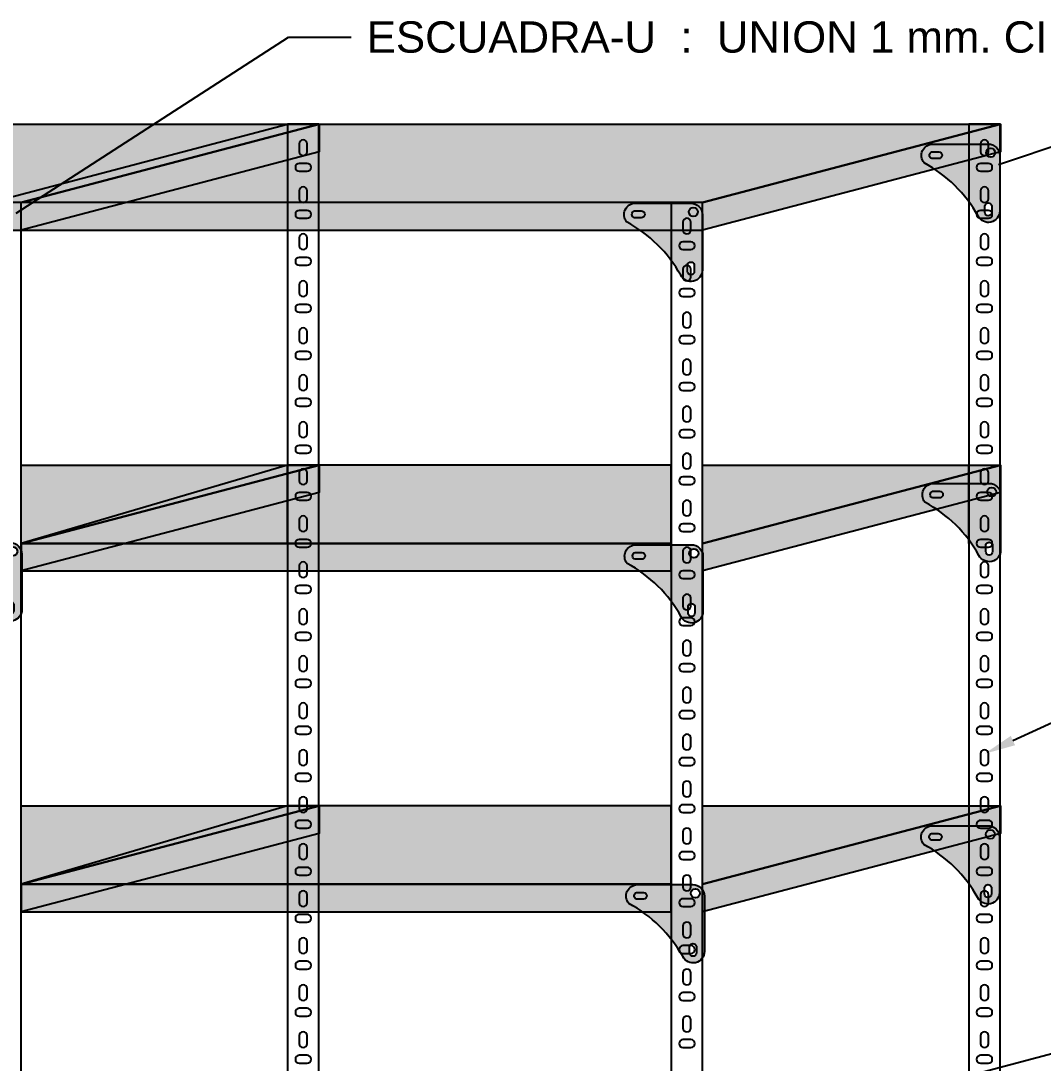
# Model space of a CAD drawing. Header units: millimetres. Extents: x 6614975 to 6624097, y 8742145 to 8746891.
# Drawn here: x 6615200.6 to 6615331.2, y 8746044.2 to 8746177.2 of the extents above; entities that cross this region are included whole.
import ezdxf
from ezdxf import colors
from ezdxf.entities.mleader import LeaderData, LeaderLine
from ezdxf.math import Vec2, Vec3

# ---------------------------------------------------------------- set-up
doc = ezdxf.new("R2010")
doc.units = ezdxf.units.MM
doc.styles.get("Standard").update_dxf_attribs({"font": 'arial.ttf'})

# ---------------------------------------------------------------- blocks, each defined once
blk = doc.blocks.new('UNION-R')
at = {"true_color": 0x939598}
h = blk.add_hatch(color=252, dxfattribs=at)
h.dxf.hatch_style = 1
h.paths.add_polyline_path([(-8.1, 0.43, 0.631348), (-9.24, -1.96, -0.142591), (-2.34, -8.76, 0.79062), (0.43, -8.11), (0.43, -1.03, 0.414), (-1.04, 0.43)])
h.paths.add_polyline_path([(-1.31, -0.68, -1), (-0.15, -0.68, -1)], flags=16)
h.paths.add_polyline_path([(-7.37, -1.43), (-8.24, -1.43, -0.736995), (-8.24, -0.56), (-7.37, -0.56, -1)], flags=16)
h.paths.add_polyline_path([(-0.6, -7.41), (-0.6, -8.28, -1), (-1.47, -8.28), (-1.47, -7.41, -0.736995)], flags=16)
at = {"true_color": 0xffffff}
h = blk.add_hatch(color=7, dxfattribs=at)
h.dxf.hatch_style = 1
h.paths.add_polyline_path([(-8.1, 0.43, 0.631348), (-9.24, -1.96, -0.142591), (-2.34, -8.76, 0.79062), (0.43, -8.11), (0.43, -1.03, 0.414), (-1.04, 0.43)])
h.paths.add_polyline_path([(-7.37, -1.43), (-8.24, -1.43, -0.736995), (-8.24, -0.56), (-7.37, -0.56, -1)], flags=16)
h.paths.add_polyline_path([(-0.15, -0.68, -1), (-1.31, -0.68, -1)], flags=16)
h.paths.add_polyline_path([(-0.6, -7.41), (-0.6, -8.28, -1), (-1.47, -8.28), (-1.47, -7.41, -0.736995)], flags=16)
for points in [[(0.43, -8.11, -0.79062), (-2.34, -8.76, 0.142591), (-9.24, -1.96, -0.631348), (-8.1, 0.43), (-1.04, 0.43, -0.414214), (0.43, -1.04), (0.43, -8.11)], [(-7.37, -0.56, -1), (-7.37, -1.43), (-8.24, -1.43, -0.736995), (-8.24, -0.56), (-7.37, -0.56)], [(-0.6, -8.28, -1), (-1.47, -8.28), (-1.47, -7.41, -0.736995), (-0.6, -7.41), (-0.6, -8.28)]]:
    blk.add_lwpolyline(points, format="xyb")
blk.add_circle((-0.73, -0.68), 0.581)

msp = doc.modelspace()

# ---------------------------------------------------------------- hatches: boundary and pattern name
h = msp.add_hatch(color=8)
h.dxf.hatch_style = 1
h.paths.add_polyline_path([(6615200.66, 8746154.02), (6615238.712, 8746164.02), (6615151.66, 8746164.02), (6615147.66, 8746164.02), (6615109.66, 8746154.02)])
h = msp.add_hatch(color=8)
h.dxf.hatch_style = 1
h.paths.add_polyline_path([(6615287.66, 8746154.02), (6615325.712, 8746164.02), (6615238.66, 8746164.02), (6615234.66, 8746164.02), (6615196.66, 8746154.02)])
h = msp.add_hatch(color=8)
h.dxf.hatch_style = 1
h.paths.add_polyline_path([(6615238.712, 8746160.52), (6615238.712, 8746164.02), (6615200.66, 8746154.02), (6615200.66, 8746150.52)])
h = msp.add_hatch(color=8)
h.dxf.hatch_style = 1
h.paths.add_polyline_path([(6615325.712, 8746160.52), (6615325.712, 8746164.02), (6615287.66, 8746154.02), (6615287.66, 8746150.52)])
h = msp.add_hatch(color=8)
h.dxf.hatch_style = 1
h.paths.add_polyline_path([(6615109.66, 8746154.02), (6615109.66, 8746150.52), (6615200.66, 8746150.52), (6615200.66, 8746154.02)])
h = msp.add_hatch(color=8)
h.dxf.hatch_style = 1
h.paths.add_polyline_path([(6615196.66, 8746154.02), (6615196.66, 8746150.52), (6615287.66, 8746150.52), (6615287.66, 8746154.02)])
h = msp.add_hatch(color=8)
h.dxf.hatch_style = 1
h.paths.add_polyline_path([(6615238.712, 8746117.02), (6615238.712, 8746120.52), (6615200.66, 8746110.52), (6615200.66, 8746107.02)])
h = msp.add_hatch(color=8)
h.dxf.hatch_style = 1
h.paths.add_polyline_path([(6615238.712, 8746120.52), (6615200.66, 8746120.52), (6615200.66, 8746110.52)])
h = msp.add_hatch(color=8)
h.dxf.hatch_style = 1
h.paths.add_polyline_path([(6615234.66, 8746120.52), (6615200.66, 8746110.52), (6615283.66, 8746110.52), (6615283.66, 8746120.52)])
h = msp.add_hatch(color=8)
h.dxf.hatch_style = 1
h.paths.add_polyline_path([(6615325.712, 8746117.02), (6615325.712, 8746120.52), (6615287.66, 8746110.52), (6615287.66, 8746107.02)])
h = msp.add_hatch(color=8)
h.dxf.hatch_style = 1
h.paths.add_polyline_path([(6615325.712, 8746120.52), (6615287.66, 8746120.52), (6615287.66, 8746110.52)])
h = msp.add_hatch(color=8)
h.dxf.hatch_style = 1
h.paths.add_polyline_path([(6615283.66, 8746107.02), (6615283.66, 8746110.52), (6615200.66, 8746110.52), (6615200.66, 8746107.02)])
h = msp.add_hatch(color=8)
h.dxf.hatch_style = 1
h.paths.add_polyline_path([(6615238.712, 8746073.493), (6615238.712, 8746076.993), (6615200.66, 8746066.993), (6615200.66, 8746063.493)])
h = msp.add_hatch(color=8)
h.dxf.hatch_style = 1
h.paths.add_polyline_path([(6615238.712, 8746076.993), (6615200.66, 8746076.993), (6615200.66, 8746066.993)])
h = msp.add_hatch(color=8)
h.dxf.hatch_style = 1
h.paths.add_polyline_path([(6615234.66, 8746076.993), (6615200.66, 8746066.993), (6615283.66, 8746066.993), (6615283.66, 8746076.993)])
h = msp.add_hatch(color=8)
h.dxf.hatch_style = 1
h.paths.add_polyline_path([(6615325.712, 8746073.493), (6615325.712, 8746076.993), (6615287.66, 8746066.993), (6615287.66, 8746063.493)])
h = msp.add_hatch(color=8)
h.dxf.hatch_style = 1
h.paths.add_polyline_path([(6615325.712, 8746076.993), (6615287.66, 8746076.993), (6615287.66, 8746066.993)])
h = msp.add_hatch(color=8)
h.dxf.hatch_style = 1
h.paths.add_polyline_path([(6615283.66, 8746063.493), (6615283.66, 8746066.993), (6615200.66, 8746066.993), (6615200.66, 8746063.493)])

# ---------------------------------------------------------------- linework, layer by layer
for p, q in [((6615234.66, 8746164.02), (6615238.66, 8746164.02)), ((6615321.66, 8746164.02), (6615325.66, 8746164.02)), ((6615234.66, 8746110.52), (6615234.66, 8746120.52)), ((6615321.66, 8746110.52), (6615321.66, 8746120.52))]:
    msp.add_line(p, q)
for points in [[(6615238.712, 8746164.02), (6615200.66, 8746154.02), (6615109.66, 8746154.02), (6615147.66, 8746164.02), (6615151.66, 8746164.02), (6615242.712, 8746164.02)], [(6615325.712, 8746164.02), (6615287.66, 8746154.02), (6615196.66, 8746154.02), (6615234.66, 8746164.02), (6615238.66, 8746164.02), (6615325.712, 8746164.02)], [(6615234.66, 8746120.52), (6615200.66, 8746110.52), (6615283.66, 8746110.52), (6615283.66, 8746120.52), (6615234.66, 8746120.52)], [(6615234.66, 8746076.993), (6615200.66, 8746066.993), (6615283.66, 8746066.993), (6615283.66, 8746076.993), (6615234.66, 8746076.993)]]:
    msp.add_lwpolyline(points)
for points in [[(6615200.66, 8746154.02), (6615238.712, 8746164.02), (6615238.712, 8746160.52), (6615200.66, 8746150.52)], [(6615234.66, 8745964.02), (6615238.66, 8745964.02), (6615238.66, 8746164.02), (6615234.66, 8746164.02)], [(6615287.66, 8746154.02), (6615325.712, 8746164.02), (6615325.712, 8746160.52), (6615287.66, 8746150.52)], [(6615321.66, 8745964.02), (6615325.66, 8745964.02), (6615325.66, 8746164.02), (6615321.66, 8746164.02)], [(6615109.66, 8746150.52), (6615200.66, 8746150.52), (6615200.66, 8746154.02), (6615109.66, 8746154.02)], [(6615196.66, 8745954.02), (6615200.66, 8745954.02), (6615200.66, 8746154.02), (6615196.66, 8746154.02)], [(6615196.66, 8745954.02), (6615200.66, 8745954.02), (6615200.66, 8746154.02), (6615196.66, 8746154.02)], [(6615196.66, 8746150.52), (6615287.66, 8746150.52), (6615287.66, 8746154.02), (6615196.66, 8746154.02)], [(6615283.66, 8745954.02), (6615287.66, 8745954.02), (6615287.66, 8746154.02), (6615283.66, 8746154.02)], [(6615283.66, 8745954.02), (6615287.66, 8745954.02), (6615287.66, 8746154.02), (6615283.66, 8746154.02)], [(6615200.66, 8746110.52), (6615238.712, 8746120.52), (6615238.712, 8746117.02), (6615200.66, 8746107.02)], [(6615200.66, 8746120.52), (6615238.712, 8746120.52), (6615200.66, 8746110.52)], [(6615287.66, 8746110.52), (6615325.712, 8746120.52), (6615325.712, 8746117.02), (6615287.66, 8746107.02)], [(6615287.66, 8746120.52), (6615325.712, 8746120.52), (6615287.66, 8746110.52)], [(6615200.66, 8746107.02), (6615283.66, 8746107.02), (6615283.66, 8746110.52), (6615200.66, 8746110.52)], [(6615200.66, 8746066.993), (6615238.712, 8746076.993), (6615238.712, 8746073.493), (6615200.66, 8746063.493)], [(6615200.66, 8746076.993), (6615238.712, 8746076.993), (6615200.66, 8746066.993)], [(6615287.66, 8746066.993), (6615325.712, 8746076.993), (6615325.712, 8746073.493), (6615287.66, 8746063.493)], [(6615287.66, 8746076.993), (6615325.712, 8746076.993), (6615287.66, 8746066.993)], [(6615200.66, 8746063.493), (6615283.66, 8746063.493), (6615283.66, 8746066.993), (6615200.66, 8746066.993)]]:
    msp.add_lwpolyline(points, close=True)
for points in [[(6615236.16, 8746160.52, 1), (6615237.16, 8746160.52), (6615237.16, 8746161.52, 1), (6615236.16, 8746161.52)], [(6615323.16, 8746160.52, 1), (6615324.16, 8746160.52), (6615324.16, 8746161.52, 1), (6615323.16, 8746161.52)], [(6615236.16, 8746159.02, 1), (6615236.16, 8746158.02), (6615237.16, 8746158.02, 1), (6615237.16, 8746159.02)], [(6615323.16, 8746159.02, 1), (6615323.16, 8746158.02), (6615324.16, 8746158.02, 1), (6615324.16, 8746159.02)], [(6615236.16, 8746154.52, 1), (6615237.16, 8746154.52), (6615237.16, 8746155.52, 1), (6615236.16, 8746155.52)], [(6615323.16, 8746154.52, 1), (6615324.16, 8746154.52), (6615324.16, 8746155.52, 1), (6615323.16, 8746155.52)], [(6615236.16, 8746153.02, 1), (6615236.16, 8746152.02), (6615237.16, 8746152.02, 1), (6615237.16, 8746153.02)], [(6615323.16, 8746153.02, 1), (6615323.16, 8746152.02), (6615324.16, 8746152.02, 1), (6615324.16, 8746153.02)], [(6615285.16, 8746150.52, 1), (6615286.16, 8746150.52), (6615286.16, 8746151.52, 1), (6615285.16, 8746151.52)], [(6615285.16, 8746150.52, 1), (6615286.16, 8746150.52), (6615286.16, 8746151.52, 1), (6615285.16, 8746151.52)], [(6615236.16, 8746148.52, 1), (6615237.16, 8746148.52), (6615237.16, 8746149.52, 1), (6615236.16, 8746149.52)], [(6615323.16, 8746148.52, 1), (6615324.16, 8746148.52), (6615324.16, 8746149.52, 1), (6615323.16, 8746149.52)], [(6615285.16, 8746149.02, 1), (6615285.16, 8746148.02), (6615286.16, 8746148.02, 1), (6615286.16, 8746149.02)], [(6615285.16, 8746149.02, 1), (6615285.16, 8746148.02), (6615286.16, 8746148.02, 1), (6615286.16, 8746149.02)], [(6615236.16, 8746147.02, 1), (6615236.16, 8746146.02), (6615237.16, 8746146.02, 1), (6615237.16, 8746147.02)], [(6615285.16, 8746144.52, 1), (6615286.16, 8746144.52), (6615286.16, 8746145.52, 1), (6615285.16, 8746145.52)], [(6615285.16, 8746144.52, 1), (6615286.16, 8746144.52), (6615286.16, 8746145.52, 1), (6615285.16, 8746145.52)], [(6615323.16, 8746147.02, 1), (6615323.16, 8746146.02), (6615324.16, 8746146.02, 1), (6615324.16, 8746147.02)], [(6615236.16, 8746142.52, 1), (6615237.16, 8746142.52), (6615237.16, 8746143.52, 1), (6615236.16, 8746143.52)], [(6615323.16, 8746142.52, 1), (6615324.16, 8746142.52), (6615324.16, 8746143.52, 1), (6615323.16, 8746143.52)], [(6615285.16, 8746143.02, 1), (6615285.16, 8746142.02), (6615286.16, 8746142.02, 1), (6615286.16, 8746143.02)], [(6615285.16, 8746143.02, 1), (6615285.16, 8746142.02), (6615286.16, 8746142.02, 1), (6615286.16, 8746143.02)], [(6615236.16, 8746141.02, 1), (6615236.16, 8746140.02), (6615237.16, 8746140.02, 1), (6615237.16, 8746141.02)], [(6615323.16, 8746141.02, 1), (6615323.16, 8746140.02), (6615324.16, 8746140.02, 1), (6615324.16, 8746141.02)], [(6615285.16, 8746138.52, 1), (6615286.16, 8746138.52), (6615286.16, 8746139.52, 1), (6615285.16, 8746139.52)], [(6615285.16, 8746138.52, 1), (6615286.16, 8746138.52), (6615286.16, 8746139.52, 1), (6615285.16, 8746139.52)], [(6615236.16, 8746136.52, 1), (6615237.16, 8746136.52), (6615237.16, 8746137.52, 1), (6615236.16, 8746137.52)], [(6615285.16, 8746137.02, 1), (6615285.16, 8746136.02), (6615286.16, 8746136.02, 1), (6615286.16, 8746137.02)], [(6615285.16, 8746137.02, 1), (6615285.16, 8746136.02), (6615286.16, 8746136.02, 1), (6615286.16, 8746137.02)], [(6615323.16, 8746136.52, 1), (6615324.16, 8746136.52), (6615324.16, 8746137.52, 1), (6615323.16, 8746137.52)], [(6615236.16, 8746135.02, 1), (6615236.16, 8746134.02), (6615237.16, 8746134.02, 1), (6615237.16, 8746135.02)], [(6615323.16, 8746135.02, 1), (6615323.16, 8746134.02), (6615324.16, 8746134.02, 1), (6615324.16, 8746135.02)], [(6615285.16, 8746132.52, 1), (6615286.16, 8746132.52), (6615286.16, 8746133.52, 1), (6615285.16, 8746133.52)], [(6615285.16, 8746132.52, 1), (6615286.16, 8746132.52), (6615286.16, 8746133.52, 1), (6615285.16, 8746133.52)], [(6615236.16, 8746130.52, 1), (6615237.16, 8746130.52), (6615237.16, 8746131.52, 1), (6615236.16, 8746131.52)], [(6615323.16, 8746130.52, 1), (6615324.16, 8746130.52), (6615324.16, 8746131.52, 1), (6615323.16, 8746131.52)], [(6615285.16, 8746131.02, 1), (6615285.16, 8746130.02), (6615286.16, 8746130.02, 1), (6615286.16, 8746131.02)], [(6615285.16, 8746131.02, 1), (6615285.16, 8746130.02), (6615286.16, 8746130.02, 1), (6615286.16, 8746131.02)], [(6615236.16, 8746129.02, 1), (6615236.16, 8746128.02), (6615237.16, 8746128.02, 1), (6615237.16, 8746129.02)], [(6615323.16, 8746129.02, 1), (6615323.16, 8746128.02), (6615324.16, 8746128.02, 1), (6615324.16, 8746129.02)], [(6615285.16, 8746126.52, 1), (6615286.16, 8746126.52), (6615286.16, 8746127.52, 1), (6615285.16, 8746127.52)], [(6615285.16, 8746126.52, 1), (6615286.16, 8746126.52), (6615286.16, 8746127.52, 1), (6615285.16, 8746127.52)], [(6615236.16, 8746124.52, 1), (6615237.16, 8746124.52), (6615237.16, 8746125.52, 1), (6615236.16, 8746125.52)], [(6615285.16, 8746125.02, 1), (6615285.16, 8746124.02), (6615286.16, 8746124.02, 1), (6615286.16, 8746125.02)], [(6615285.16, 8746125.02, 1), (6615285.16, 8746124.02), (6615286.16, 8746124.02, 1), (6615286.16, 8746125.02)], [(6615323.16, 8746124.52, 1), (6615324.16, 8746124.52), (6615324.16, 8746125.52, 1), (6615323.16, 8746125.52)], [(6615236.16, 8746123.02, 1), (6615236.16, 8746122.02), (6615237.16, 8746122.02, 1), (6615237.16, 8746123.02)], [(6615323.16, 8746123.02, 1), (6615323.16, 8746122.02), (6615324.16, 8746122.02, 1), (6615324.16, 8746123.02)], [(6615285.16, 8746120.52, 1), (6615286.16, 8746120.52), (6615286.16, 8746121.52, 1), (6615285.16, 8746121.52)], [(6615285.16, 8746120.52, 1), (6615286.16, 8746120.52), (6615286.16, 8746121.52, 1), (6615285.16, 8746121.52)], [(6615236.16, 8746118.52, 1), (6615237.16, 8746118.52), (6615237.16, 8746119.52, 1), (6615236.16, 8746119.52)], [(6615323.16, 8746118.52, 1), (6615324.16, 8746118.52), (6615324.16, 8746119.52, 1), (6615323.16, 8746119.52)], [(6615285.16, 8746119.02, 1), (6615285.16, 8746118.02), (6615286.16, 8746118.02, 1), (6615286.16, 8746119.02)], [(6615285.16, 8746119.02, 1), (6615285.16, 8746118.02), (6615286.16, 8746118.02, 1), (6615286.16, 8746119.02)], [(6615236.16, 8746117.02, 1), (6615236.16, 8746116.02), (6615237.16, 8746116.02, 1), (6615237.16, 8746117.02)], [(6615323.16, 8746117.02, 1), (6615323.16, 8746116.02), (6615324.16, 8746116.02, 1), (6615324.16, 8746117.02)], [(6615285.16, 8746114.52, 1), (6615286.16, 8746114.52), (6615286.16, 8746115.52, 1), (6615285.16, 8746115.52)], [(6615285.16, 8746114.52, 1), (6615286.16, 8746114.52), (6615286.16, 8746115.52, 1), (6615285.16, 8746115.52)], [(6615236.16, 8746112.52, 1), (6615237.16, 8746112.52), (6615237.16, 8746113.52, 1), (6615236.16, 8746113.52)], [(6615285.16, 8746113.02, 1), (6615285.16, 8746112.02), (6615286.16, 8746112.02, 1), (6615286.16, 8746113.02)], [(6615285.16, 8746113.02, 1), (6615285.16, 8746112.02), (6615286.16, 8746112.02, 1), (6615286.16, 8746113.02)], [(6615323.16, 8746112.52, 1), (6615324.16, 8746112.52), (6615324.16, 8746113.52, 1), (6615323.16, 8746113.52)], [(6615236.16, 8746111.02, 1), (6615236.16, 8746110.02), (6615237.16, 8746110.02, 1), (6615237.16, 8746111.02)], [(6615323.16, 8746111.02, 1), (6615323.16, 8746110.02), (6615324.16, 8746110.02, 1), (6615324.16, 8746111.02)], [(6615285.16, 8746108.52, 1), (6615286.16, 8746108.52), (6615286.16, 8746109.52, 1), (6615285.16, 8746109.52)], [(6615285.16, 8746108.52, 1), (6615286.16, 8746108.52), (6615286.16, 8746109.52, 1), (6615285.16, 8746109.52)], [(6615236.16, 8746106.655, 1), (6615237.16, 8746106.655), (6615237.16, 8746107.655, 1), (6615236.16, 8746107.655)], [(6615323.16, 8746106.655, 1), (6615324.16, 8746106.655), (6615324.16, 8746107.655, 1), (6615323.16, 8746107.655)], [(6615285.16, 8746107.02, 1), (6615285.16, 8746106.02), (6615286.16, 8746106.02, 1), (6615286.16, 8746107.02)], [(6615285.16, 8746107.02, 1), (6615285.16, 8746106.02), (6615286.16, 8746106.02, 1), (6615286.16, 8746107.02)], [(6615236.16, 8746105.155, 1), (6615236.16, 8746104.155), (6615237.16, 8746104.155, 1), (6615237.16, 8746105.155)], [(6615323.16, 8746105.155, 1), (6615323.16, 8746104.155), (6615324.16, 8746104.155, 1), (6615324.16, 8746105.155)], [(6615285.16, 8746102.52, 1), (6615286.16, 8746102.52), (6615286.16, 8746103.52, 1), (6615285.16, 8746103.52)], [(6615285.16, 8746102.52, 1), (6615286.16, 8746102.52), (6615286.16, 8746103.52, 1), (6615285.16, 8746103.52)], [(6615236.16, 8746100.655, 1), (6615237.16, 8746100.655), (6615237.16, 8746101.655, 1), (6615236.16, 8746101.655)], [(6615323.16, 8746100.655, 1), (6615324.16, 8746100.655), (6615324.16, 8746101.655, 1), (6615323.16, 8746101.655)], [(6615285.16, 8746101.02, 1), (6615285.16, 8746100.02), (6615286.16, 8746100.02, 1), (6615286.16, 8746101.02)], [(6615285.16, 8746101.02, 1), (6615285.16, 8746100.02), (6615286.16, 8746100.02, 1), (6615286.16, 8746101.02)], [(6615236.16, 8746099.155, 1), (6615236.16, 8746098.155), (6615237.16, 8746098.155, 1), (6615237.16, 8746099.155)], [(6615285.16, 8746096.655, 1), (6615286.16, 8746096.655), (6615286.16, 8746097.655, 1), (6615285.16, 8746097.655)], [(6615285.16, 8746096.655, 1), (6615286.16, 8746096.655), (6615286.16, 8746097.655, 1), (6615285.16, 8746097.655)], [(6615323.16, 8746099.155, 1), (6615323.16, 8746098.155), (6615324.16, 8746098.155, 1), (6615324.16, 8746099.155)], [(6615236.16, 8746094.655, 1), (6615237.16, 8746094.655), (6615237.16, 8746095.655, 1), (6615236.16, 8746095.655)], [(6615323.16, 8746094.655, 1), (6615324.16, 8746094.655), (6615324.16, 8746095.655, 1), (6615323.16, 8746095.655)], [(6615285.16, 8746095.155, 1), (6615285.16, 8746094.155), (6615286.16, 8746094.155, 1), (6615286.16, 8746095.155)], [(6615285.16, 8746095.155, 1), (6615285.16, 8746094.155), (6615286.16, 8746094.155, 1), (6615286.16, 8746095.155)], [(6615236.16, 8746093.155, 1), (6615236.16, 8746092.155), (6615237.16, 8746092.155, 1), (6615237.16, 8746093.155)], [(6615323.16, 8746093.155, 1), (6615323.16, 8746092.155), (6615324.16, 8746092.155, 1), (6615324.16, 8746093.155)], [(6615285.16, 8746090.655, 1), (6615286.16, 8746090.655), (6615286.16, 8746091.655, 1), (6615285.16, 8746091.655)], [(6615285.16, 8746090.655, 1), (6615286.16, 8746090.655), (6615286.16, 8746091.655, 1), (6615285.16, 8746091.655)], [(6615236.16, 8746088.655, 1), (6615237.16, 8746088.655), (6615237.16, 8746089.655, 1), (6615236.16, 8746089.655)], [(6615323.16, 8746088.655, 1), (6615324.16, 8746088.655), (6615324.16, 8746089.655, 1), (6615323.16, 8746089.655)], [(6615285.16, 8746089.155, 1), (6615285.16, 8746088.155), (6615286.16, 8746088.155, 1), (6615286.16, 8746089.155)], [(6615285.16, 8746089.155, 1), (6615285.16, 8746088.155), (6615286.16, 8746088.155, 1), (6615286.16, 8746089.155)], [(6615236.16, 8746087.155, 1), (6615236.16, 8746086.155), (6615237.16, 8746086.155, 1), (6615237.16, 8746087.155)], [(6615285.16, 8746084.655, 1), (6615286.16, 8746084.655), (6615286.16, 8746085.655, 1), (6615285.16, 8746085.655)], [(6615285.16, 8746084.655, 1), (6615286.16, 8746084.655), (6615286.16, 8746085.655, 1), (6615285.16, 8746085.655)], [(6615323.16, 8746087.155, 1), (6615323.16, 8746086.155), (6615324.16, 8746086.155, 1), (6615324.16, 8746087.155)], [(6615236.16, 8746082.655, 1), (6615237.16, 8746082.655), (6615237.16, 8746083.655, 1), (6615236.16, 8746083.655)], [(6615323.16, 8746082.655, 1), (6615324.16, 8746082.655), (6615324.16, 8746083.655, 1), (6615323.16, 8746083.655)], [(6615285.16, 8746083.155, 1), (6615285.16, 8746082.155), (6615286.16, 8746082.155, 1), (6615286.16, 8746083.155)], [(6615285.16, 8746083.155, 1), (6615285.16, 8746082.155), (6615286.16, 8746082.155, 1), (6615286.16, 8746083.155)], [(6615236.16, 8746081.155, 1), (6615236.16, 8746080.155), (6615237.16, 8746080.155, 1), (6615237.16, 8746081.155)], [(6615323.16, 8746081.155, 1), (6615323.16, 8746080.155), (6615324.16, 8746080.155, 1), (6615324.16, 8746081.155)], [(6615285.16, 8746078.655, 1), (6615286.16, 8746078.655), (6615286.16, 8746079.655, 1), (6615285.16, 8746079.655)], [(6615285.16, 8746078.655, 1), (6615286.16, 8746078.655), (6615286.16, 8746079.655, 1), (6615285.16, 8746079.655)], [(6615236.16, 8746076.655, 1), (6615237.16, 8746076.655), (6615237.16, 8746077.655, 1), (6615236.16, 8746077.655)], [(6615323.16, 8746076.655, 1), (6615324.16, 8746076.655), (6615324.16, 8746077.655, 1), (6615323.16, 8746077.655)], [(6615285.16, 8746077.155, 1), (6615285.16, 8746076.155), (6615286.16, 8746076.155, 1), (6615286.16, 8746077.155)], [(6615285.16, 8746077.155, 1), (6615285.16, 8746076.155), (6615286.16, 8746076.155, 1), (6615286.16, 8746077.155)], [(6615236.16, 8746075.155, 1), (6615236.16, 8746074.155), (6615237.16, 8746074.155, 1), (6615237.16, 8746075.155)], [(6615285.16, 8746072.655, 1), (6615286.16, 8746072.655), (6615286.16, 8746073.655, 1), (6615285.16, 8746073.655)], [(6615285.16, 8746072.655, 1), (6615286.16, 8746072.655), (6615286.16, 8746073.655, 1), (6615285.16, 8746073.655)], [(6615323.16, 8746075.155, 1), (6615323.16, 8746074.155), (6615324.16, 8746074.155, 1), (6615324.16, 8746075.155)], [(6615236.16, 8746070.655, 1), (6615237.16, 8746070.655), (6615237.16, 8746071.655, 1), (6615236.16, 8746071.655)], [(6615323.16, 8746070.655, 1), (6615324.16, 8746070.655), (6615324.16, 8746071.655, 1), (6615323.16, 8746071.655)], [(6615285.16, 8746071.155, 1), (6615285.16, 8746070.155), (6615286.16, 8746070.155, 1), (6615286.16, 8746071.155)], [(6615285.16, 8746071.155, 1), (6615285.16, 8746070.155), (6615286.16, 8746070.155, 1), (6615286.16, 8746071.155)], [(6615236.16, 8746069.155, 1), (6615236.16, 8746068.155), (6615237.16, 8746068.155, 1), (6615237.16, 8746069.155)], [(6615323.16, 8746069.155, 1), (6615323.16, 8746068.155), (6615324.16, 8746068.155, 1), (6615324.16, 8746069.155)], [(6615285.16, 8746066.655, 1), (6615286.16, 8746066.655), (6615286.16, 8746067.655, 1), (6615285.16, 8746067.655)], [(6615285.16, 8746066.655, 1), (6615286.16, 8746066.655), (6615286.16, 8746067.655, 1), (6615285.16, 8746067.655)], [(6615236.16, 8746064.655, 1), (6615237.16, 8746064.655), (6615237.16, 8746065.655, 1), (6615236.16, 8746065.655)], [(6615285.16, 8746065.155, 1), (6615285.16, 8746064.155), (6615286.16, 8746064.155, 1), (6615286.16, 8746065.155)], [(6615285.16, 8746065.155, 1), (6615285.16, 8746064.155), (6615286.16, 8746064.155, 1), (6615286.16, 8746065.155)], [(6615323.16, 8746064.655, 1), (6615324.16, 8746064.655), (6615324.16, 8746065.655, 1), (6615323.16, 8746065.655)], [(6615236.16, 8746063.155, 1), (6615236.16, 8746062.155), (6615237.16, 8746062.155, 1), (6615237.16, 8746063.155)], [(6615323.16, 8746063.155, 1), (6615323.16, 8746062.155), (6615324.16, 8746062.155, 1), (6615324.16, 8746063.155)], [(6615285.16, 8746060.655, 1), (6615286.16, 8746060.655), (6615286.16, 8746061.655, 1), (6615285.16, 8746061.655)], [(6615285.16, 8746060.655, 1), (6615286.16, 8746060.655), (6615286.16, 8746061.655, 1), (6615285.16, 8746061.655)], [(6615236.16, 8746058.655, 1), (6615237.16, 8746058.655), (6615237.16, 8746059.655, 1), (6615236.16, 8746059.655)], [(6615323.16, 8746058.655, 1), (6615324.16, 8746058.655), (6615324.16, 8746059.655, 1), (6615323.16, 8746059.655)], [(6615285.16, 8746059.155, 1), (6615285.16, 8746058.155), (6615286.16, 8746058.155, 1), (6615286.16, 8746059.155)], [(6615285.16, 8746059.155, 1), (6615285.16, 8746058.155), (6615286.16, 8746058.155, 1), (6615286.16, 8746059.155)], [(6615236.16, 8746057.155, 1), (6615236.16, 8746056.155), (6615237.16, 8746056.155, 1), (6615237.16, 8746057.155)], [(6615323.16, 8746057.155, 1), (6615323.16, 8746056.155), (6615324.16, 8746056.155, 1), (6615324.16, 8746057.155)], [(6615285.16, 8746054.655, 1), (6615286.16, 8746054.655), (6615286.16, 8746055.655, 1), (6615285.16, 8746055.655)], [(6615285.16, 8746054.655, 1), (6615286.16, 8746054.655), (6615286.16, 8746055.655, 1), (6615285.16, 8746055.655)], [(6615236.16, 8746052.655, 1), (6615237.16, 8746052.655), (6615237.16, 8746053.655, 1), (6615236.16, 8746053.655)], [(6615285.16, 8746053.155, 1), (6615285.16, 8746052.155), (6615286.16, 8746052.155, 1), (6615286.16, 8746053.155)], [(6615285.16, 8746053.155, 1), (6615285.16, 8746052.155), (6615286.16, 8746052.155, 1), (6615286.16, 8746053.155)], [(6615323.16, 8746052.655, 1), (6615324.16, 8746052.655), (6615324.16, 8746053.655, 1), (6615323.16, 8746053.655)], [(6615236.16, 8746051.155, 1), (6615236.16, 8746050.155), (6615237.16, 8746050.155, 1), (6615237.16, 8746051.155)], [(6615323.16, 8746051.155, 1), (6615323.16, 8746050.155), (6615324.16, 8746050.155, 1), (6615324.16, 8746051.155)], [(6615285.16, 8746048.655, 1), (6615286.16, 8746048.655), (6615286.16, 8746049.655, 1), (6615285.16, 8746049.655)], [(6615285.16, 8746048.655, 1), (6615286.16, 8746048.655), (6615286.16, 8746049.655, 1), (6615285.16, 8746049.655)], [(6615236.16, 8746046.655, 1), (6615237.16, 8746046.655), (6615237.16, 8746047.655, 1), (6615236.16, 8746047.655)], [(6615323.16, 8746046.655, 1), (6615324.16, 8746046.655), (6615324.16, 8746047.655, 1), (6615323.16, 8746047.655)], [(6615285.16, 8746047.155, 1), (6615285.16, 8746046.155), (6615286.16, 8746046.155, 1), (6615286.16, 8746047.155)], [(6615285.16, 8746047.155, 1), (6615285.16, 8746046.155), (6615286.16, 8746046.155, 1), (6615286.16, 8746047.155)], [(6615236.16, 8746045.155, 1), (6615236.16, 8746044.155), (6615237.16, 8746044.155, 1), (6615237.16, 8746045.155)], [(6615323.16, 8746045.155, 1), (6615323.16, 8746044.155), (6615324.16, 8746044.155, 1), (6615324.16, 8746045.155)]]:
    msp.add_lwpolyline(points, format="xyb", close=True)

# ---------------------------------------------------------------- block references
at = {"color": 18, "lineweight": 211, "true_color": 0x000000}
for p in [(6615325.18, 8746161.065), (6615287.205, 8746153.518), (6615325.295, 8746117.743), (6615200.312, 8746110.176), (6615287.274, 8746109.914), (6615325.135, 8746074.04), (6615287.468, 8746066.513)]:
    msp.add_blockref('UNION-R', p, dxfattribs=at)

# ---------------------------------------------------------------- leaders
at = {"color": 152, "true_color": 0x2776bb}
ml = msp.add_multileader_mtext('Standard', dxfattribs=at)
ml.set_content('ESCUADRA-U  :  UNION 1 mm. CINCADO 8 x 6 cm. UNIVERSAL', color=(39, 118, 187))
ml.set_leader_properties()
ml.build(insert=Vec2(0, 0))
ctx = ml.context
ctx.base_point, ctx.plane_origin = Vec3(6615242.778, 8746175.136), Vec3(6615196.66, 8746150.52)
notes = []
notes.append((ctx, [(0, (1, 1, 0), (6615234.778, 8746175.136), (1, 0), 8, [(0, [(6615196.66, 8746150.52)], 0, [])])]))
ctx.mtext.insert, ctx.mtext.flow_direction = Vec3(6615244.778, 8746177.17), 5
ml = msp.add_multileader_mtext('Standard', dxfattribs=at)
ml.set_content('ESCUADRA-P  :  1 mm. CINCADO 8 x 8 cm. UNIVERSAL', color=(39, 118, 187))
ml.set_leader_properties()
ml.build(insert=Vec2(0, 0))
ctx = ml.context
ctx.base_point, ctx.plane_origin = Vec3(6615354.629, 8746165.998), Vec3(6615321.66, 8746157.613)
notes.append((ctx, [(0, (1, 1, 0), (6615346.629, 8746165.998), (1, 0), 8, [(0, [(6615321.66, 8746157.613)], 0, [])])]))
ctx.mtext.insert, ctx.mtext.flow_direction = Vec3(6615356.629, 8746168.032), 5
ml = msp.add_multileader_mtext('Standard', dxfattribs=at)
ml.set_content('PARANTE-E  :  2 mm CINCADO 2 m. EXTRAPESADO', color=(39, 118, 187))
ml.set_leader_properties()
ml.build(insert=Vec2(0, 0))
ctx = ml.context
ctx.base_point, ctx.plane_origin = Vec3(6615354.629, 8746094.311), Vec3(6615323.66, 8746083.655)
notes.append((ctx, [(0, (1, 1, 0), (6615346.629, 8746094.311), (1, 0), 8, [(0, [(6615323.66, 8746083.655)], 0, [])])]))
ctx.mtext.insert, ctx.mtext.flow_direction = Vec3(6615356.629, 8746096.345), 5
ml = msp.add_multileader_mtext('Standard', dxfattribs=at)
ml.set_content('BANDEJA-U  :  1.5 mm. PLOMO 30 X 91 cm. ULTRAPESADO', color=(39, 118, 187))
ml.set_leader_properties()
ml.build(insert=Vec2(0, 0))
ctx = ml.context
ctx.base_point, ctx.plane_origin = Vec3(6615354.629, 8746049.184), Vec3(6615242.16, 8746021.572)
notes.append((ctx, [(0, (1, 1, 0), (6615346.629, 8746049.184), (1, 0), 8, [(0, [(6615242.16, 8746021.572)], 0, [])])]))
ctx.mtext.insert, ctx.mtext.flow_direction = Vec3(6615356.629, 8746051.219), 5
for ctx, leaders in notes:
    for number, flags, end, landing, length, lines in leaders:
        leader = LeaderData()
        leader.index, (leader.has_last_leader_line, leader.has_dogleg_vector, leader.attachment_direction) = number, flags
        leader.last_leader_point, leader.dogleg_vector, leader.dogleg_length = Vec3(end), Vec3(landing), length
        for number, points, colour, breaks in lines:
            line = LeaderLine()
            line.index, line.vertices, line.color, line.breaks = number, Vec3.list(points), colors.encode_raw_color(colour), breaks
            leader.lines.append(line)
        ctx.leaders.append(leader)

doc.saveas('drawing.dxf')
